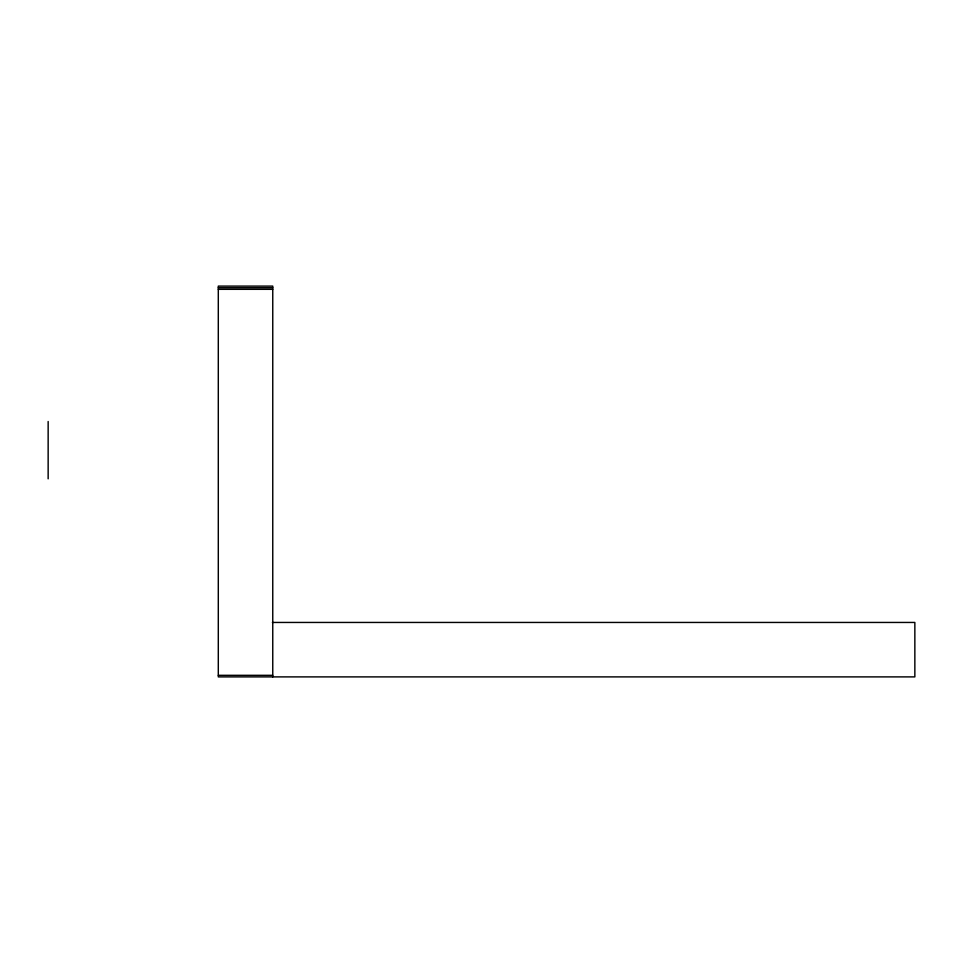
<?xml version="1.0" encoding="UTF-8"?>
<svg xmlns="http://www.w3.org/2000/svg" width="963" height="963" viewBox="0 0 963 963"><rect width="100%" height="100%" fill="white"/><g stroke="black" fill="none" stroke-linecap="round" stroke-linejoin="round"><path stroke-width="1.44" d="M218.3 287.744L272.758 287.732M218.3 289.321L272.758 289.321M272.397 622.447L914.85 622.447L914.85 676.893L218.3 676.893L218.3 286.107L272.758 286.107L272.758 676.893M218.3 675.316L272.758 675.316M48.15 421.505L48.15 478.828"/></g></svg>
